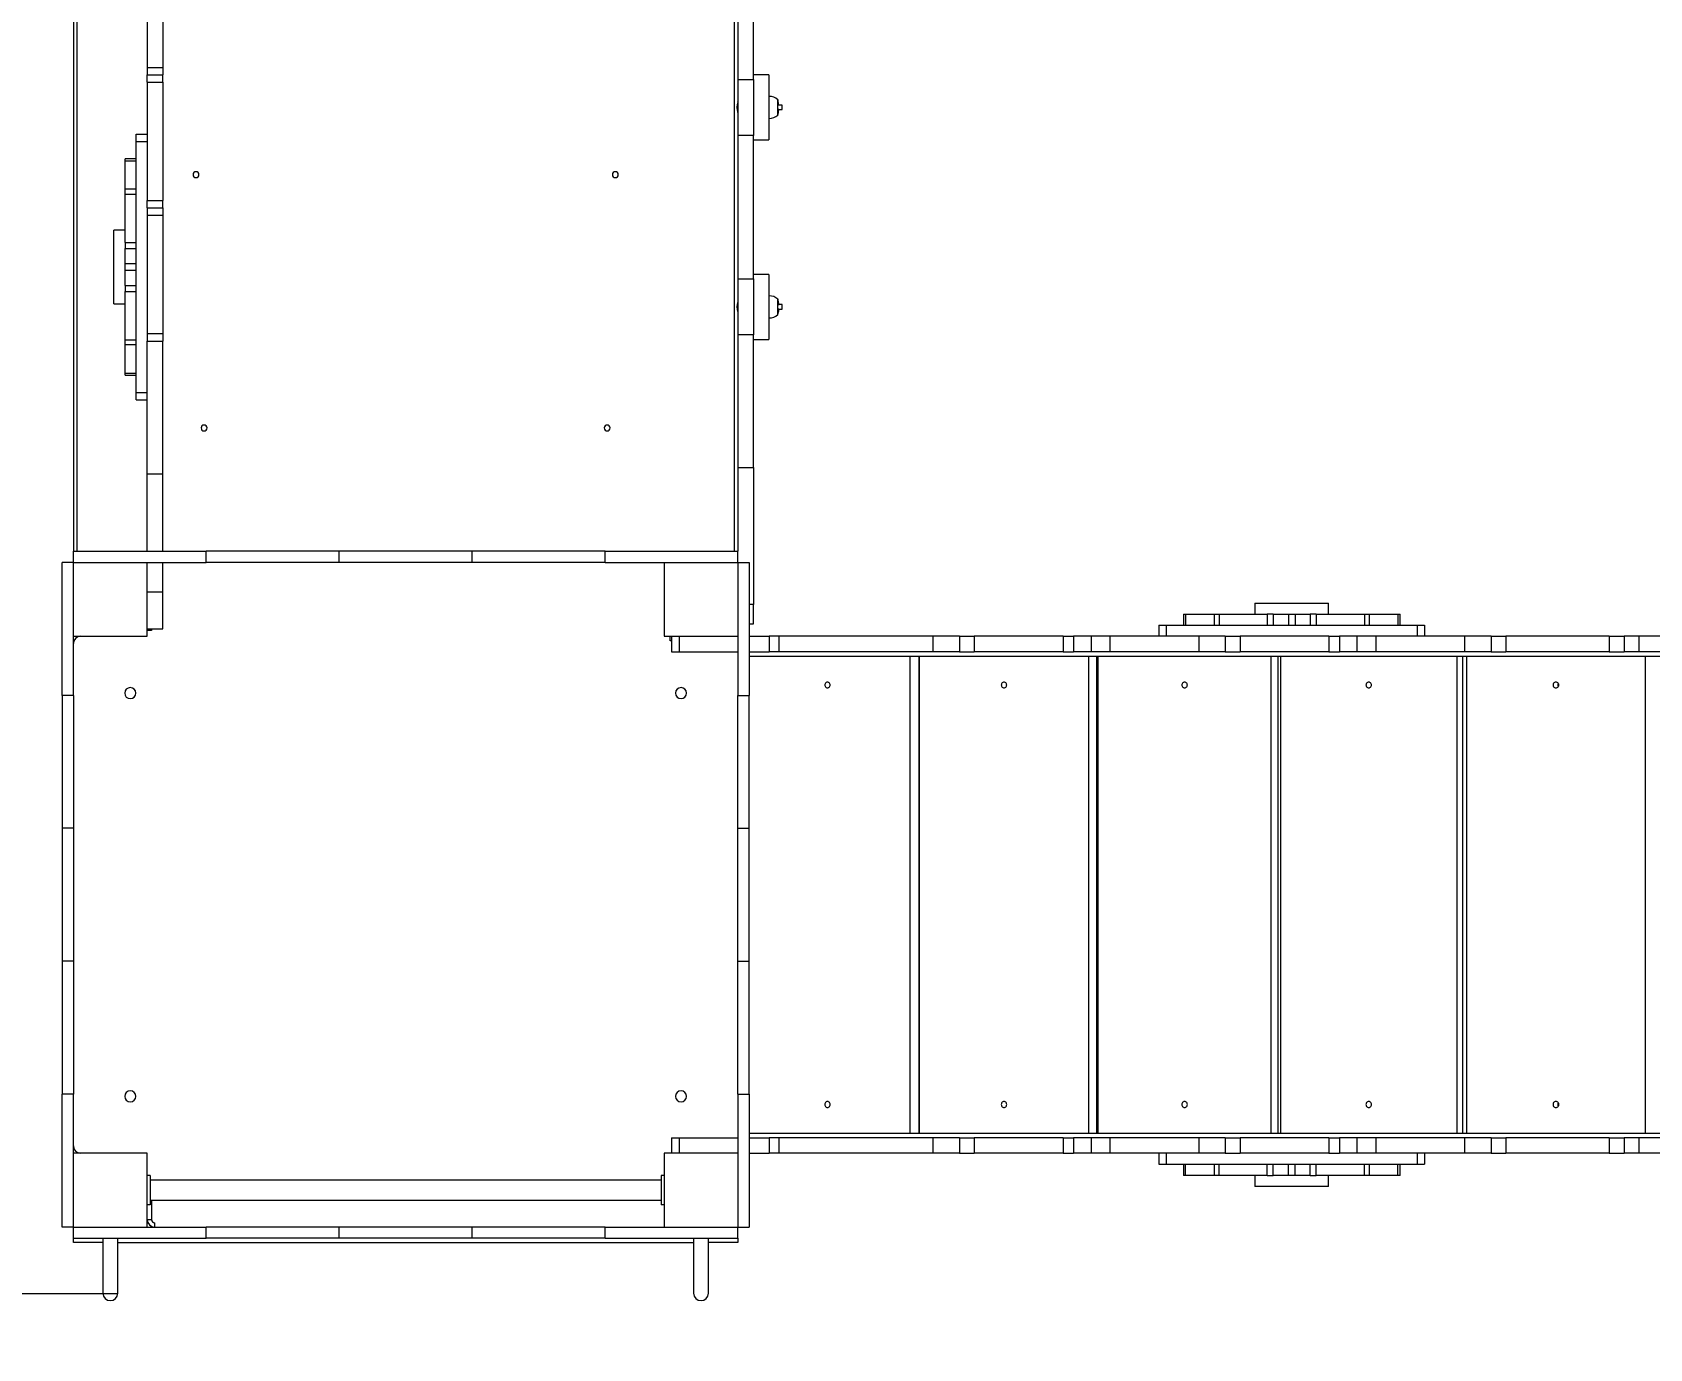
# Model space of a CAD drawing. Header units: millimetres. Extents: x -8113 to 7554, y -5964 to 7452.
# Drawn here: x -2592 to -401, y -3022 to -1240 of the extents above; entities that cross this region are included whole.
import ezdxf

# ---------------------------------------------------------------- set-up
doc = ezdxf.new("R2010")
doc.units = ezdxf.units.MM
for name, color, linetype in [('DIKOM_ЗОНА', 80, 'Continuous'), ('DIKOM_ОБЪЕКТ', 7, 'Continuous'), ('DIKOM_РАЗМЕР_ЗОНА', 7, 'Continuous'), ('DIKOM_РАЗМЕР_ОБЪЕКТА', 7, 'Continuous')]:
    doc.layers.add(name, color=color, linetype=linetype)
doc.styles.add('style1', font='arial.ttf', dxfattribs={"width": 0.8})
doc.dimstyles.new('1-50', dxfattribs={"dimtxt": 300, "dimasz": 200, "dimexe": 100, "dimexo": 0, "dimgap": 100, "dimtad": 1, "dimtxsty": 'style1', "dimcen": 200, "dimclrd": 7, "dimclre": 7, "dimclrt": 7, "dimadec": 1, "dimazin": 2, "dimtfac": 1, "dimtmove": 0, "dimatfit": 2, "dimfxl": 0, "dimlwd": 25, "dimlwe": 18, "dimarcsym": 0})

# ---------------------------------------------------------------- blocks, each defined once
blk = doc.blocks.new('*D0')
at = {"layer": 'Defpoints', "color": 0, "transparency": 16777216}
for p in [(6054.1, 1970.8), (-4445.9, 381.6), (6054.1, -5178.4)]:
    blk.add_point(p, dxfattribs=at)
at = {"layer": 'DIKOM_РАЗМЕР_ОБЪЕКТА', "color": 7, "lineweight": 18, "transparency": 16777216}
for p, q in [((6054.1, 1970.8), (6054.1, -5278.4)), ((-4445.9, 381.6), (-4445.9, -5278.4))]:
    blk.add_line(p, q, dxfattribs=at)
at = {"layer": 'DIKOM_РАЗМЕР_ОБЪЕКТА', "color": 7, "lineweight": 25, "transparency": 16777216}
blk.add_line((-4245.9, -5178.4), (5854.1, -5178.4), dxfattribs=at)
at = {"layer": 'DIKOM_РАЗМЕР_ОБЪЕКТА', "color": 7, "transparency": 16777216}
for points in [[(-4245.9, -5145), (-4245.9, -5211.7), (-4445.9, -5178.4)], [(5854.1, -5145), (5854.1, -5211.7), (6054.1, -5178.4)]]:
    blk.add_solid(points, dxfattribs=at)
at = {"layer": 'DIKOM_РАЗМЕР_ОБЪЕКТА', "color": 7, "transparency": 16777216, "insert": (804.1, -4925.2), "char_height": 300, "attachment_point": 5, "style": 'style1'}
blk.add_mtext('10500', dxfattribs=at)
blk = doc.blocks.new('*D1')
at = {"layer": 'Defpoints', "color": 0, "transparency": 16777216}
for p in [(1.1, 5452.2), (-6929.6, -2947.8), (-2475.9, -2947.8)]:
    blk.add_point(p, dxfattribs=at)
at = {"layer": 'DIKOM_РАЗМЕР_ОБЪЕКТА', "color": 7, "lineweight": 18, "transparency": 16777216}
for p, q in [((1.1, 5452.2), (-7029.6, 5452.2)), ((-2475.9, -2947.8), (-7029.6, -2947.8))]:
    blk.add_line(p, q, dxfattribs=at)
at = {"layer": 'DIKOM_РАЗМЕР_ОБЪЕКТА', "color": 7, "lineweight": 25, "transparency": 16777216}
blk.add_line((-6929.6, 5252.2), (-6929.6, -2747.8), dxfattribs=at)
at = {"layer": 'DIKOM_РАЗМЕР_ОБЪЕКТА', "color": 7, "transparency": 16777216}
for points in [[(-6963, 5252.2), (-6896.3, 5252.2), (-6929.6, 5452.2)], [(-6963, -2747.8), (-6896.3, -2747.8), (-6929.6, -2947.8)]]:
    blk.add_solid(points, dxfattribs=at)
at = {"layer": 'DIKOM_РАЗМЕР_ОБЪЕКТА', "color": 7, "transparency": 16777216, "insert": (-7182.8, 1252.2), "char_height": 300, "attachment_point": 5, "rotation": 90, "style": 'style1'}
blk.add_mtext('8400', dxfattribs=at)
blk = doc.blocks.new('*D2')
at = {"layer": 'Defpoints', "color": 0, "transparency": 16777216}
for p in [(7554.1, 1504.9), (-6445.9, -5.3), (7554.1, -5864.3)]:
    blk.add_point(p, dxfattribs=at)
at = {"layer": 'DIKOM_РАЗМЕР_ЗОНА', "color": 7, "lineweight": 18, "transparency": 16777216}
for p, q in [((7554.1, 1504.9), (7554.1, -5964.3)), ((-6445.9, -5.3), (-6445.9, -5964.3))]:
    blk.add_line(p, q, dxfattribs=at)
at = {"layer": 'DIKOM_РАЗМЕР_ЗОНА', "color": 7, "lineweight": 25, "transparency": 16777216}
blk.add_line((-6245.9, -5864.3), (7354.1, -5864.3), dxfattribs=at)
at = {"layer": 'DIKOM_РАЗМЕР_ЗОНА', "color": 7, "transparency": 16777216}
for points in [[(-6245.9, -5830.9), (-6245.9, -5897.6), (-6445.9, -5864.3)], [(7354.1, -5830.9), (7354.1, -5897.6), (7554.1, -5864.3)]]:
    blk.add_solid(points, dxfattribs=at)
at = {"layer": 'DIKOM_РАЗМЕР_ЗОНА', "color": 7, "transparency": 16777216, "insert": (554.1, -5611.1), "char_height": 300, "attachment_point": 5, "style": 'style1'}
blk.add_mtext('14000', dxfattribs=at)
blk = doc.blocks.new('*D3')
at = {"layer": 'Defpoints', "color": 0, "transparency": 16777216}
for p in [(316.1, 7452.2), (-7663, -4447.8), (-3035.9, -4447.8)]:
    blk.add_point(p, dxfattribs=at)
at = {"layer": 'DIKOM_РАЗМЕР_ЗОНА', "color": 7, "lineweight": 18, "transparency": 16777216}
for p, q in [((316.1, 7452.2), (-7763, 7452.2)), ((-3035.9, -4447.8), (-7763, -4447.8))]:
    blk.add_line(p, q, dxfattribs=at)
at = {"layer": 'DIKOM_РАЗМЕР_ЗОНА', "color": 7, "lineweight": 25, "transparency": 16777216}
blk.add_line((-7663, 7252.2), (-7663, -4247.8), dxfattribs=at)
at = {"layer": 'DIKOM_РАЗМЕР_ЗОНА', "color": 7, "transparency": 16777216}
for points in [[(-7696.3, 7252.2), (-7629.7, 7252.2), (-7663, 7452.2)], [(-7696.3, -4247.8), (-7629.7, -4247.8), (-7663, -4447.8)]]:
    blk.add_solid(points, dxfattribs=at)
at = {"layer": 'DIKOM_РАЗМЕР_ЗОНА', "color": 7, "transparency": 16777216, "insert": (-7916.2, 1502.2), "char_height": 300, "attachment_point": 5, "rotation": 90, "style": 'style1'}
blk.add_mtext('11900', dxfattribs=at)

msp = doc.modelspace()

# ---------------------------------------------------------------- linework, layer by layer
at = {"layer": 'DIKOM_ЗОНА', "color": 3, "lineweight": 15}
msp.add_lwpolyline([(2116.08, 6452.152, 0.41421356), (1116.08, 7452.152), (-483.92, 7452.152, 0.41421356), (-1483.92, 6452.152), (-1483.92, 4844.707, -0.41421356), (-1733.92, 4594.707), (-3585.748, 4594.707, 0.41421356), (-5085.748, 3094.707), (-5085.748, 2039.843, -0.44030461), (-5357.783, 1790.816, 0.44030461), (-6445.92, 794.707), (-6445.92, -805.293, 0.41421356), (-5445.92, -1805.293), (-4285.92, -1805.293, -0.41421356), (-4035.92, -2055.293), (-4035.92, -2947.848, 0.41421356), (-2535.92, -4447.848), (3164.08, -4447.848, 0.41421356)], format="xyb", dxfattribs=at)
at = {"layer": 'DIKOM_ОБЪЕКТ', "color": 7, "linetype": 'Continuous', "lineweight": 15}
for p, q in [((-2530.92, -1942.292), (-2530.92, -481.761)), ((-1640.92, -481.761), (-1640.92, -1942.292)), ((-2535.92, -557.2), (-2535.92, -1942.292)), ((-1635.92, -1109.093), (-1635.92, -1303.493)), ((-1614.92, -1303.493), (-1614.92, -1109.093)), ((-2435.92, -1127.293), (-2435.92, -1287.293)), ((-2414.92, -1127.293), (-2414.92, -1287.293)), ((-2435.92, -1287.293), (-2414.92, -1287.293)), ((-2435.92, -1287.293), (-2435.92, -1297.292)), ((-2414.92, -1287.293), (-2414.92, -1297.292)), ((-2435.92, -1297.292), (-2414.92, -1297.292)), ((-2435.92, -1307.293), (-2435.92, -1297.292)), ((-2435.92, -1307.293), (-2414.92, -1307.293)), ((-2435.92, -1307.293), (-2435.92, -1467.293)), ((-2414.92, -1307.293), (-2414.92, -1297.292)), ((-2414.92, -1307.293), (-2414.92, -1467.293)), ((-1635.92, -1303.493), (-1614.92, -1303.493)), ((-1635.92, -1303.493), (-1635.92, -1379.092)), ((-1593.92, -1297.292), (-1614.92, -1297.292)), ((-1614.92, -1303.493), (-1614.92, -1379.092)), ((-1593.92, -1297.292), (-1593.92, -1385.293)), ((-1636.242, -1333.815), (-1636.342, -1334.128)), ((-1635.92, -1333.792), (-1636.252, -1333.792)), ((-1636.252, -1333.792), (-1636.252, -1348.793)), ((-1581.92, -1352.093), (-1581.92, -1330.493)), ((-1581.384, -1333.273), (-1581.383, -1333.346)), ((-1581.292, -1333.893), (-1581.384, -1333.273)), ((-1581.292, -1333.962), (-1581.312, -1333.826)), ((-1581.299, -1333.826), (-1581.298, -1333.835)), ((-1581.299, -1333.845), (-1581.298, -1333.854)), ((-1581.261, -1334.181), (-1581.292, -1333.893)), ((-1581.074, -1335.822), (-1581.088, -1335.677)), ((-1581.06, -1335.882), (-1581.078, -1335.762)), ((-1581.001, -1336.578), (-1581.06, -1335.882)), ((-1636.544, -1347.455), (-1636.267, -1348.696)), ((-1636.252, -1348.793), (-1635.92, -1348.793)), ((-1581.339, -1348.325), (-1581.178, -1347.132)), ((-1581.331, -1348.974), (-1581.339, -1348.325)), ((-1581.268, -1348.452), (-1581.331, -1348.929)), ((-1581.261, -1348.452), (-1581.331, -1348.974)), ((-1581.323, -1348.452), (-1581.178, -1347.365)), ((-1581.262, -1347.955), (-1581.289, -1347.955)), ((-1581.262, -1347.955), (-1581.166, -1347.215)), ((-1581.256, -1348.452), (-1581.262, -1347.955)), ((-1581.187, -1347.916), (-1581.256, -1348.452)), ((-1581.19, -1347.215), (-1581.166, -1347.215)), ((-1581.185, -1347.413), (-1581.166, -1347.413)), ((-1581.024, -1336.215), (-1581.032, -1336.215)), ((-1581.023, -1336.229), (-1581.031, -1336.229)), ((-1581.024, -1336.215), (-1581.023, -1336.229)), ((-1581.023, -1336.229), (-1581.024, -1336.307)), ((-1580.999, -1336.769), (-1581.001, -1336.578)), ((-1580.999, -1336.824), (-1581.001, -1336.68)), ((-1580.996, -1346.023), (-1581, -1346.094)), ((-1580.966, -1344.797), (-1580.94, -1344.35)), ((-1580.961, -1345.28), (-1580.966, -1344.797)), ((-1580.966, -1345.001), (-1580.96, -1344.907)), ((-1580.934, -1344.999), (-1580.959, -1345.445)), ((-1580.928, -1344.774), (-1580.934, -1344.905)), ((-1576.02, -1338.293), (-1580.906, -1338.293)), ((-1580.905, -1343.546), (-1580.896, -1343.253)), ((-1580.895, -1344.292), (-1576.02, -1344.292)), ((-1575.92, -1338.392), (-1576.02, -1338.293)), ((-1576.02, -1344.292), (-1576.02, -1338.293)), ((-1576.02, -1344.292), (-1575.92, -1344.193)), ((-1575.92, -1341.212), (-1575.92, -1338.392)), ((-1575.92, -1344.193), (-1575.92, -1341.212)), ((-2450.92, -1387.293), (-2450.92, -1377.292)), ((-2450.92, -1377.292), (-2435.92, -1377.292)), ((-1614.92, -1379.092), (-1635.92, -1379.092)), ((-1635.92, -1379.092), (-1635.92, -1573.493)), ((-1614.92, -1573.493), (-1614.92, -1379.092)), ((-2450.92, -1387.293), (-2435.92, -1387.293)), ((-2450.92, -1727.293), (-2450.92, -1387.293)), ((-1614.92, -1385.293), (-1593.92, -1385.293)), ((-2450.92, -1410.662), (-2465.92, -1410.662)), ((-2465.92, -1413.508), (-2465.92, -1410.662)), ((-2465.92, -1413.508), (-2450.92, -1413.508)), ((-2465.92, -1452.144), (-2465.92, -1413.508)), ((-2450.92, -1452.144), (-2465.92, -1452.144)), ((-2465.92, -1458.812), (-2465.92, -1452.144)), ((-2465.92, -1458.812), (-2450.92, -1458.812)), ((-2465.92, -1524.079), (-2465.92, -1458.812)), ((-2435.92, -1467.293), (-2414.92, -1467.293)), ((-2435.92, -1477.293), (-2435.92, -1467.293)), ((-2414.92, -1477.293), (-2414.92, -1467.293)), ((-2435.92, -1477.293), (-2414.92, -1477.293)), ((-2435.92, -1477.293), (-2435.92, -1487.293)), ((-2435.92, -1487.293), (-2414.92, -1487.293)), ((-2435.92, -1487.293), (-2435.92, -1647.556)), ((-2414.92, -1477.293), (-2414.92, -1487.293)), ((-2414.92, -1487.293), (-2414.92, -1647.556)), ((-2465.92, -1507.293), (-2480.92, -1507.293)), ((-2480.92, -1607.292), (-2480.92, -1507.293)), ((-2465.92, -1524.079), (-2450.92, -1524.079)), ((-2465.92, -1524.079), (-2465.92, -1532.151)), ((-2465.92, -1532.151), (-2450.92, -1532.151)), ((-2465.92, -1552.78), (-2465.92, -1532.151)), ((-2465.92, -1552.78), (-2450.92, -1552.78)), ((-2465.92, -1561.805), (-2465.92, -1552.78)), ((-2465.92, -1561.805), (-2450.92, -1561.805)), ((-2465.92, -1582.434), (-2465.92, -1561.805)), ((-1635.92, -1573.493), (-1614.92, -1573.493)), ((-1635.92, -1573.493), (-1635.92, -1649.092)), ((-1593.92, -1567.292), (-1614.92, -1567.292)), ((-1614.92, -1573.493), (-1614.92, -1649.092)), ((-1593.92, -1567.292), (-1593.92, -1655.293)), ((-2465.92, -1582.434), (-2450.92, -1582.434)), ((-2465.92, -1582.434), (-2465.92, -1590.507)), ((-2465.92, -1590.507), (-2450.92, -1590.507)), ((-2465.92, -1655.772), (-2465.92, -1590.507)), ((-2480.92, -1607.292), (-2465.92, -1607.292)), ((-1635.92, -1603.792), (-1636.252, -1603.792)), ((-1636.252, -1603.792), (-1636.252, -1618.793)), ((-1636.252, -1618.793), (-1635.92, -1618.793)), ((-1581.92, -1622.092), (-1581.92, -1600.493)), ((-1580.985, -1615.881), (-1581.42, -1615.881)), ((-1581.384, -1603.404), (-1581.38, -1603.475)), ((-1581.308, -1603.921), (-1581.384, -1603.404)), ((-1581.384, -1603.459), (-1581.38, -1603.483)), ((-1581.292, -1604.09), (-1581.384, -1603.459)), ((-1581.376, -1603.507), (-1581.314, -1603.921)), ((-1581.339, -1618.776), (-1581.178, -1617.562)), ((-1581.334, -1618.81), (-1581.339, -1618.706)), ((-1581.334, -1618.803), (-1581.339, -1618.776)), ((-1581.27, -1618.363), (-1581.331, -1618.823)), ((-1581.269, -1618.397), (-1581.32, -1618.791)), ((-1581.299, -1603.921), (-1581.316, -1603.921)), ((-1581.298, -1603.931), (-1581.315, -1603.931)), ((-1581.299, -1603.885), (-1581.314, -1603.885)), ((-1581.298, -1603.894), (-1581.312, -1603.894)), ((-1581.303, -1603.937), (-1581.299, -1603.921)), ((-1581.299, -1603.885), (-1581.298, -1603.894)), ((-1581.299, -1603.921), (-1581.298, -1603.931)), ((-1581.298, -1603.931), (-1581.248, -1604.355)), ((-1581.191, -1604.727), (-1581.292, -1604.09)), ((-1581.285, -1618.363), (-1581.256, -1618.363)), ((-1581.262, -1618.327), (-1581.279, -1618.327)), ((-1581.262, -1618.327), (-1581.166, -1617.574)), ((-1581.256, -1618.363), (-1581.262, -1618.327)), ((-1581.256, -1618.397), (-1581.257, -1618.363)), ((-1581.06, -1606.115), (-1581.099, -1605.541)), ((-1581.06, -1606.057), (-1581.095, -1605.599)), ((-1581.075, -1605.889), (-1581.024, -1606.361)), ((-1581.001, -1606.822), (-1581.06, -1606.115)), ((-1581.024, -1606.361), (-1581.04, -1606.361)), ((-1581.023, -1606.375), (-1581.038, -1606.375)), ((-1581.001, -1606.765), (-1581.03, -1606.415)), ((-1581.03, -1606.416), (-1580.998, -1606.835)), ((-1581.021, -1616.335), (-1581.027, -1616.401)), ((-1581.023, -1606.335), (-1581.026, -1606.387)), ((-1581.023, -1606.375), (-1581.026, -1606.392)), ((-1581.024, -1606.361), (-1581.023, -1606.375)), ((-1580.998, -1606.847), (-1581.001, -1606.822)), ((-1580.966, -1615.186), (-1580.94, -1614.731)), ((-1580.962, -1615.216), (-1580.966, -1615.119)), ((-1580.962, -1615.211), (-1580.966, -1615.186)), ((-1580.934, -1614.778), (-1580.958, -1615.199)), ((-1580.934, -1614.829), (-1580.955, -1615.199)), ((-1580.934, -1614.778), (-1580.943, -1614.778)), ((-1576.02, -1608.293), (-1580.914, -1608.293)), ((-1580.905, -1613.913), (-1580.896, -1613.614)), ((-1580.895, -1614.292), (-1576.02, -1614.292)), ((-1575.92, -1608.392), (-1576.02, -1608.293)), ((-1576.02, -1614.292), (-1576.02, -1608.293)), ((-1576.02, -1614.292), (-1575.92, -1614.193)), ((-1575.92, -1611.17), (-1575.92, -1608.392)), ((-1575.92, -1614.193), (-1575.92, -1611.17)), ((-2465.92, -1655.772), (-2450.92, -1655.772)), ((-2465.92, -1662.441), (-2465.92, -1655.772)), ((-2465.92, -1662.441), (-2450.92, -1662.441)), ((-2465.92, -1701.077), (-2465.92, -1662.441)), ((-2435.92, -1647.556), (-2414.92, -1647.556)), ((-2435.92, -1647.556), (-2435.92, -1657.542)), ((-2435.92, -1657.542), (-2414.92, -1657.542)), ((-2435.92, -1837.292), (-2435.92, -1657.542)), ((-2414.92, -1647.556), (-2414.92, -1657.542)), ((-2414.92, -1837.292), (-2414.92, -1657.542)), ((-1614.92, -1649.092), (-1635.92, -1649.092)), ((-1635.92, -1649.092), (-1635.92, -1828.755)), ((-1614.92, -1828.755), (-1614.92, -1649.092)), ((-1614.92, -1655.293), (-1593.92, -1655.293)), ((-2465.92, -1701.077), (-2450.92, -1701.077)), ((-2465.92, -1703.923), (-2465.92, -1701.077)), ((-2465.92, -1703.923), (-2450.92, -1703.923)), ((-2450.92, -1727.293), (-2435.92, -1727.293)), ((-2450.92, -1737.293), (-2450.92, -1727.293)), ((-2450.92, -1737.293), (-2435.92, -1737.293)), ((-2435.92, -1837.292), (-2414.92, -1837.292)), ((-2435.92, -1942.292), (-2435.92, -1837.292)), ((-2414.92, -1942.292), (-2414.92, -1837.292)), ((-1635.92, -1828.755), (-1614.92, -1828.755)), ((-1635.92, -1828.755), (-1635.92, -1942.292)), ((-1614.92, -1828.755), (-1614.92, -2014.393)), ((-2535.92, -1957.293), (-2535.92, -1942.292)), ((-2535.92, -1942.292), (-2355.92, -1942.292)), ((-2355.92, -1957.293), (-2355.92, -1942.292)), ((-2175.92, -1942.292), (-2355.92, -1942.292)), ((-2175.92, -1957.293), (-2175.92, -1942.292)), ((-1995.92, -1942.292), (-2175.92, -1942.292)), ((-1995.92, -1957.293), (-1995.92, -1942.292)), ((-1815.92, -1942.292), (-1995.92, -1942.292)), ((-1815.92, -1957.293), (-1815.92, -1942.292)), ((-1815.92, -1942.292), (-1635.92, -1942.292)), ((-1635.92, -1957.293), (-1635.92, -1942.292)), ((-2550.92, -2137.293), (-2550.92, -1957.293)), ((-2535.92, -1957.293), (-2550.92, -1957.293)), ((-2535.92, -2137.293), (-2535.92, -1957.293)), ((-2535.92, -1957.293), (-2355.92, -1957.293)), ((-2435.92, -2057.293), (-2435.92, -1957.293)), ((-2414.92, -1997.293), (-2414.92, -1957.293)), ((-2175.92, -1957.293), (-2355.92, -1957.293)), ((-1995.92, -1957.293), (-2175.92, -1957.293)), ((-1815.92, -1957.293), (-1995.92, -1957.293)), ((-1815.92, -1957.293), (-1635.92, -1957.293)), ((-1735.92, -1957.293), (-1735.92, -2057.293)), ((-1635.92, -1957.293), (-1620.92, -1957.293)), ((-1635.92, -1957.293), (-1635.92, -2137.293)), ((-1620.92, -1957.293), (-1620.92, -2137.293)), ((-2435.92, -1997.293), (-2414.92, -1997.293)), ((-2414.92, -2047.292), (-2414.92, -1997.293)), ((-1614.92, -2014.393), (-1620.92, -2014.393)), ((-1614.92, -2040.293), (-1614.92, -2014.393)), ((-935.92, -2012.293), (-935.92, -2027.292)), ((-935.92, -2012.293), (-835.92, -2012.293)), ((-835.92, -2027.292), (-835.92, -2012.293)), ((-1032.551, -2027.292), (-1032.551, -2042.293)), ((-1032.551, -2027.292), (-1029.704, -2027.292)), ((-1029.704, -2027.292), (-1029.704, -2042.293)), ((-1029.704, -2027.292), (-991.068, -2027.292)), ((-991.069, -2027.292), (-991.069, -2042.293)), ((-991.069, -2027.292), (-984.401, -2027.292)), ((-984.401, -2027.292), (-984.401, -2042.293)), ((-984.401, -2027.292), (-919.134, -2027.292)), ((-919.134, -2027.292), (-919.134, -2042.293)), ((-911.062, -2027.292), (-919.134, -2027.292)), ((-911.062, -2027.292), (-911.062, -2042.293)), ((-911.062, -2027.292), (-890.433, -2027.292)), ((-890.433, -2027.292), (-890.433, -2042.293)), ((-890.433, -2027.292), (-881.408, -2027.292)), ((-881.408, -2027.292), (-881.408, -2042.293)), ((-881.408, -2027.292), (-860.779, -2027.292)), ((-860.779, -2027.292), (-860.779, -2042.293)), ((-852.707, -2027.292), (-860.779, -2027.292)), ((-852.707, -2027.292), (-852.707, -2042.293)), ((-852.707, -2027.292), (-787.44, -2027.292)), ((-787.44, -2027.292), (-787.44, -2042.293)), ((-787.44, -2027.292), (-780.772, -2027.292)), ((-780.772, -2042.293), (-780.772, -2027.292)), ((-780.771, -2027.292), (-742.136, -2027.292)), ((-742.136, -2027.292), (-742.136, -2042.293)), ((-742.136, -2027.292), (-739.289, -2027.292)), ((-739.289, -2042.293), (-739.289, -2027.292)), ((-2535.92, -2057.293), (-2435.92, -2057.293)), ((-2435.92, -2047.292), (-2414.92, -2047.292)), ((-2429.92, -2049.293), (-2435.92, -2049.293)), ((-2429.92, -2047.292), (-2429.92, -2049.293)), ((-1735.92, -2057.293), (-1635.92, -2057.293)), ((-1727.92, -2063.293), (-1727.92, -2057.293)), ((-1725.92, -2057.293), (-1725.92, -2078.293)), ((-1725.92, -2057.293), (-1725.92, -2078.293)), ((-1715.394, -2057.293), (-1715.394, -2078.293)), ((-1620.92, -2040.293), (-1614.92, -2040.293)), ((-1620.92, -2057.293), (-1593.632, -2057.293)), ((-1593.632, -2057.293), (-1593.632, -2078.293)), ((-1580.404, -2057.293), (-1593.632, -2057.293)), ((-1580.404, -2057.293), (-1580.404, -2078.293)), ((-1371.92, -2057.293), (-1580.404, -2057.293)), ((-1371.92, -2057.293), (-1371.92, -2078.293)), ((-1335.92, -2057.293), (-1371.92, -2057.293)), ((-1335.92, -2057.293), (-1335.92, -2078.293)), ((-1335.92, -2057.293), (-1315.92, -2057.293)), ((-1335.92, -2057.293), (-1335.92, -2078.293)), ((-1315.92, -2057.293), (-1315.92, -2078.293)), ((-1195.634, -2057.293), (-1315.92, -2057.293)), ((-1195.634, -2057.293), (-1195.634, -2078.293)), ((-1195.634, -2057.293), (-1181.441, -2057.293)), ((-1181.441, -2057.293), (-1181.441, -2078.293)), ((-1157.753, -2057.293), (-1181.441, -2057.293)), ((-1157.753, -2057.293), (-1157.753, -2078.293)), ((-1132.206, -2057.293), (-1157.753, -2057.293)), ((-1132.206, -2057.293), (-1132.206, -2078.293)), ((-1011.92, -2057.293), (-1132.206, -2057.293)), ((-1065.92, -2042.293), (-1065.92, -2057.293)), ((-1065.92, -2042.293), (-1055.92, -2042.293)), ((-1065.92, -2042.293), (-1065.92, -2057.293)), ((-1055.92, -2042.293), (-1055.92, -2057.293)), ((-1055.92, -2042.293), (-715.92, -2042.293)), ((-1011.92, -2057.293), (-1011.92, -2078.293)), ((-975.92, -2057.293), (-1011.92, -2057.293)), ((-975.92, -2057.293), (-975.92, -2078.293)), ((-975.92, -2057.293), (-955.92, -2057.293)), ((-975.92, -2057.293), (-975.92, -2078.293)), ((-955.92, -2057.293), (-955.92, -2078.293)), ((-835.634, -2057.293), (-955.92, -2057.293)), ((-835.634, -2057.293), (-835.634, -2078.293)), ((-835.634, -2057.293), (-821.442, -2057.293)), ((-821.442, -2057.293), (-821.442, -2078.293)), ((-797.753, -2057.293), (-821.442, -2057.293)), ((-797.753, -2057.293), (-797.753, -2078.293)), ((-772.205, -2057.293), (-797.753, -2057.293)), ((-772.205, -2057.293), (-772.205, -2078.293)), ((-651.92, -2057.293), (-772.205, -2057.293)), ((-715.92, -2042.293), (-715.92, -2057.293)), ((-715.92, -2042.293), (-705.92, -2042.293)), ((-705.92, -2042.293), (-705.92, -2057.293)), ((-651.92, -2057.293), (-651.92, -2078.293)), ((-615.92, -2057.293), (-651.92, -2057.293)), ((-615.92, -2057.293), (-615.92, -2078.293)), ((-615.92, -2057.293), (-595.92, -2057.293)), ((-615.92, -2057.293), (-615.92, -2078.293)), ((-595.92, -2057.293), (-595.92, -2078.293)), ((-455.92, -2057.293), (-595.92, -2057.293)), ((-455.92, -2057.293), (-455.92, -2078.293)), ((-455.92, -2057.293), (-435.92, -2057.293)), ((-435.92, -2057.293), (-435.92, -2078.293)), ((-435.92, -2057.293), (-435.92, -2078.293)), ((-415.92, -2057.293), (-435.92, -2057.293)), ((-415.92, -2057.293), (-415.92, -2078.293)), ((-191.436, -2057.293), (-415.92, -2057.293)), ((-1725.92, -2063.293), (-1727.92, -2063.293)), ((-1725.92, -2078.293), (-1715.394, -2078.293)), ((-1715.394, -2078.293), (-1635.92, -2078.293)), ((-1620.92, -2078.293), (-1593.632, -2078.293)), ((-1580.404, -2078.293), (-1593.632, -2078.293)), ((-1371.92, -2078.293), (-1580.404, -2078.293)), ((-1335.92, -2078.293), (-1371.92, -2078.293)), ((-1335.92, -2078.293), (-1315.92, -2078.293)), ((-1195.634, -2078.293), (-1315.92, -2078.293)), ((-1195.634, -2078.293), (-1181.441, -2078.293)), ((-1157.753, -2078.293), (-1181.441, -2078.293)), ((-1132.206, -2078.293), (-1157.753, -2078.293)), ((-1011.92, -2078.293), (-1132.206, -2078.293)), ((-975.92, -2078.293), (-1011.92, -2078.293)), ((-975.92, -2078.293), (-955.92, -2078.293)), ((-835.634, -2078.293), (-955.92, -2078.293)), ((-835.634, -2078.293), (-821.442, -2078.293)), ((-797.753, -2078.293), (-821.442, -2078.293)), ((-772.205, -2078.293), (-797.753, -2078.293)), ((-651.92, -2078.293), (-772.205, -2078.293)), ((-615.92, -2078.293), (-651.92, -2078.293)), ((-615.92, -2078.293), (-595.92, -2078.293)), ((-455.92, -2078.293), (-595.92, -2078.293)), ((-455.92, -2078.293), (-435.92, -2078.293)), ((-415.92, -2078.293), (-435.92, -2078.293)), ((-191.436, -2078.293), (-415.92, -2078.293)), ((-1620.92, -2084.293), (-159.222, -2084.293)), ((-1402.566, -2730.293), (-1402.566, -2084.293)), ((-1390.645, -2730.293), (-1390.645, -2084.293)), ((-1390.525, -2084.293), (-1390.525, -2730.293)), ((-1160.62, -2730.293), (-1160.62, -2084.293)), ((-1150.015, -2730.293), (-1150.015, -2084.293)), ((-1148.49, -2084.293), (-1148.49, -2730.293)), ((-913.561, -2730.293), (-913.561, -2084.293)), ((-904.328, -2730.293), (-904.328, -2084.293)), ((-901.103, -2084.293), (-901.103, -2730.293)), ((-662.087, -2730.293), (-662.087, -2084.293)), ((-654.172, -2730.293), (-654.172, -2084.293)), ((-649.42, -2084.293), (-649.42, -2730.293)), ((-406.871, -2730.293), (-406.871, -2084.293)), ((-2535.92, -2137.293), (-2550.92, -2137.293)), ((-2550.92, -2137.293), (-2550.92, -2317.292)), ((-2535.92, -2137.293), (-2535.92, -2317.292)), ((-1635.92, -2137.293), (-1620.92, -2137.293)), ((-1635.92, -2317.292), (-1635.92, -2137.293)), ((-1620.92, -2317.292), (-1620.92, -2137.293)), ((-2535.92, -2317.292), (-2550.92, -2317.292)), ((-2550.92, -2317.292), (-2550.92, -2497.293)), ((-2535.92, -2317.292), (-2535.92, -2497.293)), ((-1635.92, -2317.292), (-1620.92, -2317.292)), ((-1635.92, -2497.293), (-1635.92, -2317.292)), ((-1620.92, -2497.293), (-1620.92, -2317.292)), ((-2535.92, -2497.293), (-2550.92, -2497.293)), ((-2550.92, -2497.293), (-2550.92, -2677.293)), ((-2535.92, -2497.293), (-2535.92, -2677.293)), ((-1635.92, -2497.293), (-1620.92, -2497.293)), ((-1635.92, -2677.293), (-1635.92, -2497.293)), ((-1620.92, -2677.293), (-1620.92, -2497.293)), ((-2535.92, -2677.293), (-2550.92, -2677.293)), ((-2550.92, -2857.292), (-2550.92, -2677.293)), ((-2535.92, -2857.292), (-2535.92, -2677.293)), ((-1635.92, -2677.293), (-1620.92, -2677.293)), ((-1635.92, -2677.293), (-1635.92, -2857.292)), ((-1620.92, -2677.293), (-1620.92, -2857.292)), ((-1725.92, -2736.293), (-1725.92, -2757.293)), ((-1725.92, -2736.293), (-1715.394, -2736.293)), ((-1725.92, -2736.293), (-1725.92, -2757.293)), ((-1715.394, -2736.293), (-1715.394, -2757.293)), ((-1715.394, -2736.293), (-1635.92, -2736.293)), ((-1620.92, -2730.293), (-159.222, -2730.293)), ((-1620.92, -2736.293), (-1593.632, -2736.293)), ((-1593.632, -2736.293), (-1593.632, -2757.293)), ((-1580.404, -2736.293), (-1593.632, -2736.293)), ((-1580.404, -2736.293), (-1580.404, -2757.293)), ((-1371.92, -2736.293), (-1580.404, -2736.293)), ((-1371.92, -2736.293), (-1371.92, -2757.293)), ((-1335.92, -2736.293), (-1371.92, -2736.293)), ((-1335.92, -2736.293), (-1335.92, -2757.293)), ((-1335.92, -2736.293), (-1315.92, -2736.293)), ((-1335.92, -2736.293), (-1335.92, -2757.293)), ((-1315.92, -2736.293), (-1315.92, -2757.293)), ((-1195.634, -2736.293), (-1315.92, -2736.293)), ((-1195.634, -2736.293), (-1195.634, -2757.293)), ((-1195.634, -2736.293), (-1181.441, -2736.293)), ((-1181.441, -2736.293), (-1181.441, -2757.293)), ((-1157.753, -2736.293), (-1181.441, -2736.293)), ((-1157.753, -2736.293), (-1157.753, -2757.293)), ((-1132.206, -2736.293), (-1157.753, -2736.293)), ((-1132.206, -2736.293), (-1132.206, -2757.293)), ((-1011.92, -2736.293), (-1132.206, -2736.293)), ((-1011.92, -2736.293), (-1011.92, -2757.293)), ((-975.92, -2736.293), (-1011.92, -2736.293)), ((-975.92, -2736.293), (-975.92, -2757.293)), ((-975.92, -2736.293), (-955.92, -2736.293)), ((-975.92, -2736.293), (-975.92, -2757.293)), ((-955.92, -2736.293), (-955.92, -2757.293)), ((-835.634, -2736.293), (-955.92, -2736.293)), ((-835.634, -2736.293), (-835.634, -2757.293)), ((-835.634, -2736.293), (-821.442, -2736.293)), ((-821.442, -2736.293), (-821.442, -2757.293)), ((-797.753, -2736.293), (-821.442, -2736.293)), ((-797.753, -2736.293), (-797.753, -2757.293)), ((-772.205, -2736.293), (-797.753, -2736.293)), ((-772.205, -2736.293), (-772.205, -2757.293)), ((-651.92, -2736.293), (-772.205, -2736.293)), ((-651.92, -2736.293), (-651.92, -2757.293)), ((-615.92, -2736.293), (-651.92, -2736.293)), ((-615.92, -2736.293), (-615.92, -2757.293)), ((-615.92, -2736.293), (-595.92, -2736.293)), ((-615.92, -2736.293), (-615.92, -2757.293)), ((-595.92, -2736.293), (-595.92, -2757.293)), ((-455.92, -2736.293), (-595.92, -2736.293)), ((-455.92, -2736.293), (-455.92, -2757.293)), ((-455.92, -2736.293), (-435.92, -2736.293)), ((-435.92, -2736.293), (-435.92, -2757.293)), ((-435.92, -2736.293), (-435.92, -2757.293)), ((-415.92, -2736.293), (-435.92, -2736.293)), ((-415.92, -2736.293), (-415.92, -2757.293)), ((-191.436, -2736.293), (-415.92, -2736.293)), ((-2435.92, -2757.293), (-2535.92, -2757.293)), ((-2435.92, -2857.292), (-2435.92, -2757.293)), ((-1735.92, -2757.293), (-1735.92, -2857.292)), ((-1635.92, -2757.293), (-1735.92, -2757.293)), ((-1620.92, -2757.293), (-1593.632, -2757.293)), ((-1580.404, -2757.293), (-1593.632, -2757.293)), ((-1371.92, -2757.293), (-1580.404, -2757.293)), ((-1335.92, -2757.293), (-1371.92, -2757.293)), ((-1335.92, -2757.293), (-1315.92, -2757.293)), ((-1195.634, -2757.293), (-1315.92, -2757.293)), ((-1195.634, -2757.293), (-1181.441, -2757.293)), ((-1157.753, -2757.293), (-1181.441, -2757.293)), ((-1132.206, -2757.293), (-1157.753, -2757.293)), ((-1011.92, -2757.293), (-1132.206, -2757.293)), ((-1065.92, -2757.293), (-1065.92, -2772.292)), ((-1065.92, -2757.293), (-1065.92, -2772.292)), ((-1055.92, -2757.293), (-1055.92, -2772.292)), ((-975.92, -2757.293), (-1011.92, -2757.293)), ((-975.92, -2757.293), (-955.92, -2757.293)), ((-835.634, -2757.293), (-955.92, -2757.293)), ((-835.634, -2757.293), (-821.442, -2757.293)), ((-797.753, -2757.293), (-821.442, -2757.293)), ((-772.205, -2757.293), (-797.753, -2757.293)), ((-651.92, -2757.293), (-772.205, -2757.293)), ((-715.92, -2757.293), (-715.92, -2772.292)), ((-705.92, -2757.293), (-705.92, -2772.292)), ((-615.92, -2757.293), (-651.92, -2757.293)), ((-615.92, -2757.293), (-595.92, -2757.293)), ((-455.92, -2757.293), (-595.92, -2757.293)), ((-455.92, -2757.293), (-435.92, -2757.293)), ((-415.92, -2757.293), (-435.92, -2757.293)), ((-191.436, -2757.293), (-415.92, -2757.293)), ((-1065.92, -2772.292), (-1055.92, -2772.292)), ((-1055.92, -2772.292), (-715.92, -2772.292)), ((-1032.551, -2772.292), (-1032.551, -2787.293)), ((-1029.704, -2787.293), (-1029.704, -2772.292)), ((-991.068, -2772.292), (-991.068, -2787.293)), ((-984.4, -2787.293), (-984.4, -2772.292)), ((-919.134, -2787.293), (-919.134, -2772.292)), ((-911.062, -2787.293), (-911.062, -2772.292)), ((-890.432, -2787.293), (-890.432, -2772.292)), ((-881.407, -2787.293), (-881.407, -2772.292)), ((-860.778, -2787.293), (-860.778, -2772.292)), ((-852.706, -2787.293), (-852.706, -2772.292)), ((-787.44, -2787.293), (-787.44, -2772.292)), ((-780.772, -2787.293), (-780.772, -2772.292)), ((-742.136, -2787.293), (-742.136, -2772.292)), ((-739.289, -2787.293), (-739.289, -2772.292)), ((-715.92, -2772.292), (-705.92, -2772.292)), ((-2431.92, -2787.293), (-2435.92, -2787.293)), ((-2431.92, -2787.293), (-2431.92, -2827.293)), ((-1739.92, -2793.792), (-2431.92, -2793.792)), ((-1735.92, -2787.293), (-1739.92, -2787.293)), ((-1739.92, -2787.293), (-1739.92, -2827.293)), ((-1029.704, -2787.293), (-1032.551, -2787.293)), ((-991.068, -2787.293), (-1029.704, -2787.293)), ((-984.4, -2787.293), (-991.068, -2787.293)), ((-919.134, -2787.293), (-984.4, -2787.293)), ((-935.92, -2787.293), (-935.92, -2802.293)), ((-835.92, -2802.293), (-935.92, -2802.293)), ((-919.134, -2787.293), (-911.062, -2787.293)), ((-890.432, -2787.293), (-911.062, -2787.293)), ((-881.407, -2787.293), (-890.432, -2787.293)), ((-860.778, -2787.293), (-881.407, -2787.293)), ((-860.778, -2787.293), (-852.706, -2787.293)), ((-787.44, -2787.293), (-852.706, -2787.293)), ((-835.92, -2802.293), (-835.92, -2787.293)), ((-780.772, -2787.293), (-787.44, -2787.293)), ((-742.136, -2787.293), (-780.772, -2787.293)), ((-739.289, -2787.293), (-742.136, -2787.293)), ((-2431.92, -2820.792), (-1739.92, -2820.792)), ((-2429.92, -2820.792), (-2429.92, -2847.293)), ((-2431.92, -2827.293), (-2435.92, -2827.293)), ((-2429.92, -2847.293), (-2435.92, -2847.293)), ((-1735.92, -2827.293), (-1739.92, -2827.293)), ((-2535.92, -2857.292), (-2550.92, -2857.292)), ((-2535.92, -2872.293), (-2535.92, -2857.292)), ((-2535.92, -2857.292), (-2355.92, -2857.292)), ((-2425.92, -2851.292), (-2425.92, -2857.292)), ((-2355.92, -2872.293), (-2355.92, -2857.292)), ((-2175.92, -2857.292), (-2355.92, -2857.292)), ((-2175.92, -2872.293), (-2175.92, -2857.292)), ((-1995.92, -2857.292), (-2175.92, -2857.292)), ((-1995.92, -2872.293), (-1995.92, -2857.292)), ((-1815.92, -2857.292), (-1995.92, -2857.292)), ((-1815.92, -2872.293), (-1815.92, -2857.292)), ((-1815.92, -2857.292), (-1635.92, -2857.292)), ((-1635.92, -2857.292), (-1620.92, -2857.292)), ((-1635.92, -2872.293), (-1635.92, -2857.292)), ((-2535.92, -2878.293), (-2535.92, -2872.293)), ((-2535.92, -2872.293), (-2355.92, -2872.293)), ((-2495.92, -2878.293), (-2535.92, -2878.293)), ((-2495.92, -2872.293), (-2495.92, -2946.793)), ((-2475.92, -2946.793), (-2475.92, -2872.293)), ((-2475.92, -2878.293), (-1695.92, -2878.293)), ((-2175.92, -2872.293), (-2355.92, -2872.293)), ((-1995.92, -2872.293), (-2175.92, -2872.293)), ((-1815.92, -2872.293), (-1995.92, -2872.293)), ((-1815.92, -2872.293), (-1635.92, -2872.293)), ((-1695.92, -2872.293), (-1695.92, -2946.793)), ((-1675.92, -2946.793), (-1675.92, -2872.293)), ((-1635.92, -2878.293), (-1675.92, -2878.293)), ((-1635.92, -2872.293), (-1635.92, -2878.293))]:
    msp.add_line(p, q, dxfattribs=at)
at = {"layer": 'DIKOM_ОБЪЕКТ', "color": 7, "linetype": 'Continuous', "lineweight": 15, "flags": 128}
for points in [[(-1581.178, -1347.132), (-1581.099, -1346.451), (-1581.059, -1346.127), (-1581.027, -1345.901), (-1580.997, -1345.749), (-1580.985, -1345.788)], [(-1581.166, -1347.215), (-1581.112, -1346.749), (-1581.082, -1346.505), (-1581.057, -1346.325), (-1581.034, -1346.201), (-1581.03, -1346.206)], [(-1581.041, -1346.188), (-1581.027, -1346.073), (-1580.997, -1345.875)], [(-1580.94, -1344.35), (-1580.923, -1344.496), (-1580.934, -1344.999)], [(-1580.896, -1343.63), (-1580.896, -1343.619), (-1580.905, -1343.546)], [(-1581.048, -1616.345), (-1581.027, -1616.166), (-1580.997, -1615.939)], [(-1581, -1616.073), (-1581.024, -1616.307), (-1581.028, -1616.345)], [(-1580.94, -1614.731), (-1580.923, -1614.742), (-1580.927, -1614.757)], [(-1580.935, -1607.437), (-1580.931, -1607.607), (-1580.923, -1607.892)], [(-1580.896, -1613.919), (-1580.896, -1613.918), (-1580.905, -1613.913)], [(-1514.722, -2127.292), (-1513.924, -2127.192), (-1513.165, -2126.897), (-1512.485, -2126.42), (-1511.917, -2125.787), (-1511.489, -2125.028), (-1511.223, -2124.182), (-1511.133, -2123.293), (-1511.223, -2122.402), (-1511.489, -2121.557), (-1511.917, -2120.799), (-1512.485, -2120.165), (-1513.165, -2119.689), (-1513.924, -2119.393), (-1514.722, -2119.293), (-1515.521, -2119.393), (-1516.28, -2119.689), (-1516.96, -2120.165), (-1517.529, -2120.799), (-1517.956, -2121.557), (-1518.221, -2122.402), (-1518.312, -2123.293), (-1518.221, -2124.182), (-1517.956, -2125.028), (-1517.529, -2125.787), (-1516.96, -2126.42), (-1516.28, -2126.897), (-1515.521, -2127.192), (-1514.722, -2127.292)], [(-1275.573, -2127.292), (-1274.754, -2127.192), (-1273.977, -2126.897), (-1273.279, -2126.42), (-1272.697, -2125.787), (-1272.258, -2125.028), (-1271.987, -2124.182), (-1271.894, -2123.293), (-1271.987, -2122.402), (-1272.258, -2121.557), (-1272.697, -2120.799), (-1273.279, -2120.165), (-1273.977, -2119.689), (-1274.754, -2119.393), (-1275.573, -2119.293), (-1276.391, -2119.393), (-1277.169, -2119.689), (-1277.866, -2120.165), (-1278.449, -2120.799), (-1278.887, -2121.557), (-1279.159, -2122.402), (-1279.251, -2123.293), (-1279.159, -2124.182), (-1278.887, -2125.028), (-1278.449, -2125.787), (-1277.866, -2126.42), (-1277.169, -2126.897), (-1276.391, -2127.192), (-1275.573, -2127.292)], [(-1031.025, -2127.292), (-1030.189, -2127.192), (-1029.394, -2126.897), (-1028.681, -2126.42), (-1028.086, -2125.787), (-1027.639, -2125.028), (-1027.361, -2124.182), (-1027.266, -2123.293), (-1027.361, -2122.402), (-1027.639, -2121.557), (-1028.086, -2120.799), (-1028.681, -2120.165), (-1029.394, -2119.689), (-1030.189, -2119.393), (-1031.025, -2119.293), (-1031.861, -2119.393), (-1032.656, -2119.689), (-1033.369, -2120.165), (-1033.964, -2120.799), (-1034.412, -2121.557), (-1034.69, -2122.402), (-1034.784, -2123.293), (-1034.69, -2124.182), (-1034.412, -2125.028), (-1033.964, -2125.787), (-1033.369, -2126.42), (-1032.656, -2126.897), (-1031.861, -2127.192), (-1031.025, -2127.292)], [(-781.595, -2127.292), (-780.744, -2127.192), (-779.936, -2126.897), (-779.211, -2126.42), (-778.605, -2125.787), (-778.149, -2125.028), (-777.866, -2124.182), (-777.771, -2123.293), (-777.866, -2122.402), (-778.149, -2121.557), (-778.605, -2120.799), (-779.211, -2120.165), (-779.936, -2119.689), (-780.744, -2119.393), (-781.595, -2119.293), (-782.446, -2119.393), (-783.254, -2119.689), (-783.98, -2120.165), (-784.585, -2120.799), (-785.04, -2121.557), (-785.323, -2122.402), (-785.419, -2123.293), (-785.323, -2124.182), (-785.04, -2125.028), (-784.585, -2125.787), (-783.98, -2126.42), (-783.254, -2126.897), (-782.446, -2127.192), (-781.595, -2127.292)], [(-528.145, -2127.292), (-527.282, -2127.192), (-526.462, -2126.897), (-525.725, -2126.42), (-525.111, -2125.787), (-524.649, -2125.028), (-524.362, -2124.182), (-524.264, -2123.293), (-524.362, -2122.402), (-524.649, -2121.557), (-525.111, -2120.799), (-525.725, -2120.165), (-526.462, -2119.689), (-527.282, -2119.393), (-528.145, -2119.293), (-529.009, -2119.393), (-529.829, -2119.689), (-530.565, -2120.165), (-531.18, -2120.799), (-531.642, -2121.557), (-531.929, -2122.402), (-532.026, -2123.293), (-531.929, -2124.182), (-531.642, -2125.028), (-531.18, -2125.787), (-530.565, -2126.42), (-529.829, -2126.897), (-529.009, -2127.192), (-528.145, -2127.292)], [(-1514.722, -2695.293), (-1513.924, -2695.192), (-1513.165, -2694.896), (-1512.485, -2694.42), (-1511.917, -2693.786), (-1511.489, -2693.028), (-1511.223, -2692.183), (-1511.133, -2691.293), (-1511.223, -2690.403), (-1511.489, -2689.557), (-1511.917, -2688.799), (-1512.485, -2688.165), (-1513.165, -2687.689), (-1513.924, -2687.393), (-1514.722, -2687.293), (-1515.521, -2687.393), (-1516.28, -2687.689), (-1516.96, -2688.165), (-1517.529, -2688.799), (-1517.956, -2689.557), (-1518.221, -2690.403), (-1518.312, -2691.293), (-1518.221, -2692.183), (-1517.956, -2693.028), (-1517.529, -2693.786), (-1516.96, -2694.42), (-1516.28, -2694.896), (-1515.521, -2695.192), (-1514.722, -2695.293)], [(-1275.573, -2695.293), (-1274.754, -2695.192), (-1273.977, -2694.896), (-1273.279, -2694.42), (-1272.697, -2693.786), (-1272.258, -2693.028), (-1271.987, -2692.183), (-1271.894, -2691.293), (-1271.987, -2690.403), (-1272.258, -2689.557), (-1272.697, -2688.799), (-1273.279, -2688.165), (-1273.977, -2687.689), (-1274.754, -2687.393), (-1275.573, -2687.293), (-1276.391, -2687.393), (-1277.169, -2687.689), (-1277.866, -2688.165), (-1278.449, -2688.799), (-1278.887, -2689.557), (-1279.159, -2690.403), (-1279.251, -2691.293), (-1279.159, -2692.183), (-1278.887, -2693.028), (-1278.449, -2693.786), (-1277.866, -2694.42), (-1277.169, -2694.896), (-1276.391, -2695.192), (-1275.573, -2695.293)], [(-1031.025, -2695.293), (-1030.189, -2695.192), (-1029.394, -2694.896), (-1028.681, -2694.42), (-1028.086, -2693.786), (-1027.639, -2693.028), (-1027.361, -2692.183), (-1027.266, -2691.293), (-1027.361, -2690.403), (-1027.639, -2689.557), (-1028.086, -2688.799), (-1028.681, -2688.165), (-1029.394, -2687.689), (-1030.189, -2687.393), (-1031.025, -2687.293), (-1031.861, -2687.393), (-1032.656, -2687.689), (-1033.369, -2688.165), (-1033.964, -2688.799), (-1034.412, -2689.557), (-1034.69, -2690.403), (-1034.784, -2691.293), (-1034.69, -2692.183), (-1034.412, -2693.028), (-1033.964, -2693.786), (-1033.369, -2694.42), (-1032.656, -2694.896), (-1031.861, -2695.192), (-1031.025, -2695.293)], [(-781.595, -2695.293), (-780.744, -2695.192), (-779.936, -2694.896), (-779.211, -2694.42), (-778.605, -2693.786), (-778.149, -2693.028), (-777.866, -2692.183), (-777.771, -2691.293), (-777.866, -2690.403), (-778.149, -2689.557), (-778.605, -2688.799), (-779.211, -2688.165), (-779.936, -2687.689), (-780.744, -2687.393), (-781.595, -2687.293), (-782.446, -2687.393), (-783.254, -2687.689), (-783.98, -2688.165), (-784.585, -2688.799), (-785.04, -2689.557), (-785.323, -2690.403), (-785.419, -2691.293), (-785.323, -2692.183), (-785.04, -2693.028), (-784.585, -2693.786), (-783.98, -2694.42), (-783.254, -2694.896), (-782.446, -2695.192), (-781.595, -2695.293)], [(-528.145, -2695.293), (-527.282, -2695.192), (-526.462, -2694.896), (-525.725, -2694.42), (-525.111, -2693.786), (-524.649, -2693.028), (-524.362, -2692.183), (-524.264, -2691.293), (-524.362, -2690.403), (-524.649, -2689.557), (-525.111, -2688.799), (-525.725, -2688.165), (-526.462, -2687.689), (-527.282, -2687.393), (-528.145, -2687.293), (-529.009, -2687.393), (-529.829, -2687.689), (-530.565, -2688.165), (-531.18, -2688.799), (-531.642, -2689.557), (-531.929, -2690.403), (-532.026, -2691.293), (-531.929, -2692.183), (-531.642, -2693.028), (-531.18, -2693.786), (-530.565, -2694.42), (-529.829, -2694.896), (-529.009, -2695.192), (-528.145, -2695.293)]]:
    msp.add_lwpolyline(points, dxfattribs=at)
at = {"layer": 'DIKOM_ОБЪЕКТ', "color": 7, "linetype": 'Continuous', "lineweight": 15, "extrusion": (2.61157e-14, 3.54914e-15, -1)}
for centre in [(2369.92, -1432.293), (1801.92, -1432.293), (2358.92, -1775.293), (1812.92, -1775.293)]:
    msp.add_circle(centre, 4, dxfattribs=at)
at = {"layer": 'DIKOM_ОБЪЕКТ', "color": 7, "linetype": 'Continuous', "lineweight": 15, "extrusion": (2.76751e-16, 3.49148e-15, -1)}
for centre in [(2458.92, -2134.293), (1712.92, -2134.293), (2458.92, -2680.293), (1712.92, -2680.293)]:
    msp.add_circle(centre, 7.5, dxfattribs=at)
at = {"layer": 'DIKOM_ОБЪЕКТ', "color": 7, "linetype": 'Continuous', "lineweight": 15}
for centre, radius, start, end in [((-1609.201, -1341.297), 28.062, 164.544551, 195.389551), ((-1594.08, -1344.969), 18.677, 49.378843, 89.509067), ((-1622.703, -1339.818), 41.836, 8.903072, 12.879622), ((-1622.703, -1339.818), 41.836, 7.857439, 8.136416), ((-1622.703, -1339.818), 41.836, 5.56613, 7.748301), ((-1594.08, -1337.616), 18.677, 270.490933, 310.621157), ((-1622.703, -1342.767), 41.836, 347.120378, 351.521077), ((-1622.703, -1342.767), 41.836, 352.929624, 354.380051), ((-1596.117, -1345.332), 15.126, 354.181941, 356.37673), ((-1622.703, -1342.767), 41.836, 354.380051, 354.931425), ((-1599.973, -1344.717), 19.022, 354.507085, 356.600874), ((-1622.703, -1339.818), 41.836, 4.814484, 5.01608), ((-1622.703, -1342.767), 41.836, 355.264721, 356.556755), ((-1622.703, -1339.818), 41.836, 3.230737, 4.179928), ((-1488.611, -1334.883), 92.36, 181.593031, 181.867355), ((-1680.928, -1341.264), 100.066, 1.411218, 2.185525), ((-1622.703, -1342.767), 41.836, 357.191362, 357.910588), ((-1654.349, -1340.421), 73.481, 1.546515, 1.959729), ((-1622.703, -1339.818), 41.836, 2.089412, 2.602642), ((-1594.08, -1614.969), 18.677, 49.378843, 89.509067), ((-1609.168, -1611.296), 28.094, 164.706071, 195.411465), ((-1622.703, -1609.818), 41.836, 8.715927, 12.879622), ((-1622.703, -1612.767), 41.836, 347.120378, 351.69886), ((-1622.703, -1609.818), 41.836, 7.508107, 8.085403), ((-1622.703, -1612.767), 41.836, 352.33042, 355.097732), ((-1622.703, -1609.818), 41.836, 5.869955, 6.993042), ((-1521.641, -1623.474), 59.83, 172.689016, 174.329063), ((-1556.637, -1619.786), 24.629, 171.911723, 174.846491), ((-1622.703, -1609.818), 41.836, 4.698211, 5.292439), ((-2033.18, -1567.428), 454.786, 353.825354, 353.880896), ((-1622.703, -1612.767), 41.836, 355.753729, 356.649607), ((-1622.703, -1609.818), 41.836, 3.267618, 4.07384), ((-1574.078, -1607.458), 6.859, 178.522707, 183.625048), ((-1634.097, -1609.246), 53.193, 1.466398, 1.948985), ((-1489.935, -1605.761), 91.018, 181.124476, 182.096431), ((-1622.703, -1612.767), 41.836, 357.274212, 357.910588), ((-1622.703, -1609.818), 41.836, 2.089412, 2.641396), ((-1541.168, -1607.342), 39.748, 180.844887, 181.863032), ((-1594.08, -1607.616), 18.677, 270.490933, 310.621157), ((-2525.92, -2067.293), 10, 90, 180), ((-521.377, -2123.293), 4.106, 148.392961, 211.607039), ((-520.616, -2123.293), 4.625, 154.353999, 205.646001), ((-521.377, -2691.293), 4.106, 148.392961, 211.607039), ((-520.613, -2691.292), 4.626, 154.388636, 205.611364), ((-2525.92, -2747.293), 10, 180, 270), ((-2425.92, -2847.293), 10, 180, 270), ((-2425.92, -2847.293), 4, 180, 270.000724), ((-2485.92, -2946.793), 10, 180, 0), ((-1685.92, -2946.793), 10, 180, 0)]:
    msp.add_arc(centre, radius, start, end, dxfattribs=at)

# ---------------------------------------------------------------- dimensions: what is measured, and where the dimension line sits
at = {"layer": 'DIKOM_РАЗМЕР_ЗОНА'}
dim = msp.add_linear_dim(base=(-7663.014, -4447.848), p1=(316.08, 7452.152), p2=(-3035.92, -4447.848), angle=90, dimstyle='1-50', dxfattribs=at)
dim.commit()
dim.dimension.update_dxf_attribs({"geometry": '*D3', "text_midpoint": (-7663.014, 1502.152), "dimtype": 160})
dim = msp.add_linear_dim(base=(7554.078, -5864.277), p1=(-6445.92, -5.293), p2=(7554.078, 1504.936), dimstyle='1-50', dxfattribs=at)
dim.commit()
dim.dimension.update_dxf_attribs({"geometry": '*D2', "text_midpoint": (554.079, -5864.277), "dimtype": 160})
at = {"layer": 'DIKOM_РАЗМЕР_ОБЪЕКТА'}
dim = msp.add_linear_dim(base=(-6929.623, -2947.848), p1=(1.08, 5452.152), p2=(-2475.92, -2947.848), angle=90, dimstyle='1-50', dxfattribs=at)
dim.commit()
dim.dimension.update_dxf_attribs({"geometry": '*D1', "text_midpoint": (-6929.623, 1252.152), "dimtype": 160})
dim = msp.add_linear_dim(base=(6054.078, -5178.381), p1=(-4445.92, 381.649), p2=(6054.078, 1970.79), text='10500', dimstyle='1-50', dxfattribs=at)
dim.commit()
dim.dimension.update_dxf_attribs({"geometry": '*D0', "text_midpoint": (804.079, -5178.381), "dimtype": 160})

doc.saveas('drawing.dxf')
